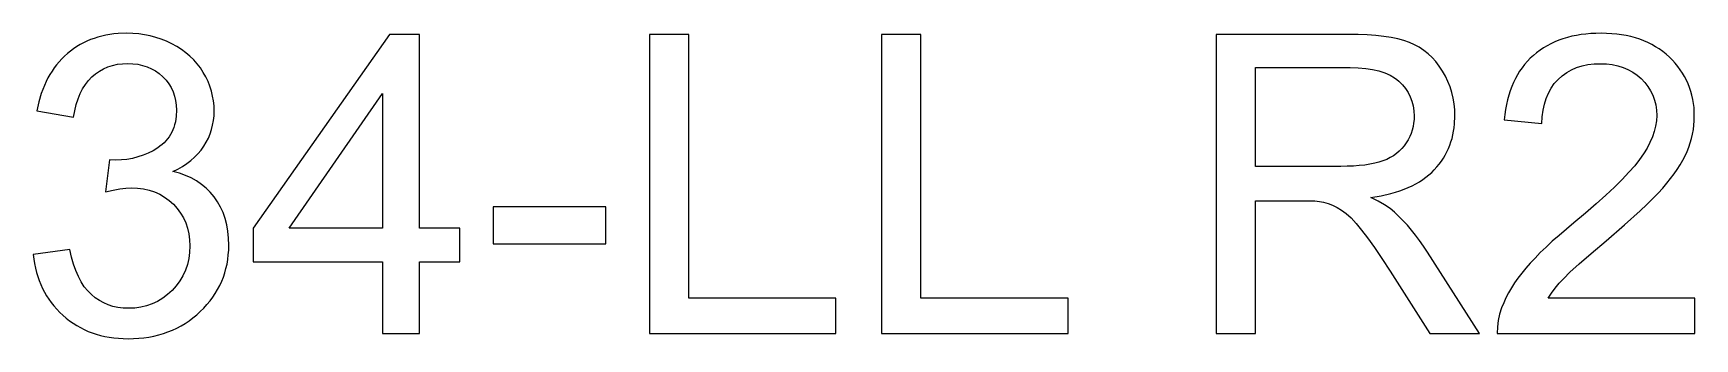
# Model space of a CAD drawing. Header units: millimetres. Extents: x -6 to 6, y -1.1 to 1.1.
import ezdxf

# ---------------------------------------------------------------- set-up
doc = ezdxf.new("R2010")
doc.units = ezdxf.units.MM
doc.layers.add('LASER_MARK', color=7, linetype='Continuous')

msp = doc.modelspace()

# ---------------------------------------------------------------- linework, layer by layer
at = {"layer": 'LASER_MARK'}
for points in [[(-5.724, -0.458), (-5.988, -0.493), (-5.984, -0.527), (-5.979, -0.559), (-5.973, -0.591), (-5.965, -0.622), (-5.956, -0.652), (-5.946, -0.681), (-5.934, -0.71), (-5.922, -0.737), (-5.908, -0.764), (-5.892, -0.79), (-5.876, -0.816), (-5.858, -0.84), (-5.839, -0.864), (-5.819, -0.887), (-5.797, -0.91), (-5.775, -0.931), (-5.751, -0.952), (-5.726, -0.971), (-5.701, -0.989), (-5.675, -1.005), (-5.648, -1.02), (-5.621, -1.034), (-5.592, -1.047), (-5.563, -1.058), (-5.534, -1.068), (-5.503, -1.076), (-5.472, -1.084), (-5.44, -1.089), (-5.407, -1.094), (-5.373, -1.097), (-5.339, -1.099), (-5.304, -1.1), (-5.265, -1.099), (-5.227, -1.097), (-5.19, -1.093), (-5.154, -1.088), (-5.118, -1.081), (-5.084, -1.072), (-5.05, -1.062), (-5.017, -1.051), (-4.985, -1.038), (-4.954, -1.023), (-4.923, -1.007), (-4.894, -0.99), (-4.865, -0.971), (-4.837, -0.95), (-4.81, -0.928), (-4.784, -0.904), (-4.759, -0.879), (-4.736, -0.854), (-4.714, -0.827), (-4.694, -0.801), (-4.676, -0.773), (-4.659, -0.745), (-4.643, -0.716), (-4.63, -0.686), (-4.618, -0.656), (-4.607, -0.625), (-4.599, -0.594), (-4.591, -0.562), (-4.586, -0.529), (-4.582, -0.495), (-4.579, -0.461), (-4.578, -0.426), (-4.58, -0.375), (-4.585, -0.326), (-4.593, -0.279), (-4.605, -0.235), (-4.62, -0.192), (-4.638, -0.152), (-4.659, -0.114), (-4.684, -0.079), (-4.712, -0.045), (-4.742, -0.015), (-4.775, 0.012), (-4.811, 0.037), (-4.85, 0.058), (-4.891, 0.076), (-4.934, 0.092), (-4.981, 0.104), (-4.945, 0.122), (-4.912, 0.141), (-4.881, 0.162), (-4.852, 0.184), (-4.825, 0.207), (-4.801, 0.232), (-4.779, 0.258), (-4.759, 0.286), (-4.742, 0.315), (-4.726, 0.345), (-4.713, 0.376), (-4.703, 0.407), (-4.695, 0.439), (-4.689, 0.472), (-4.685, 0.506), (-4.684, 0.54), (-4.685, 0.577), (-4.689, 0.613), (-4.695, 0.648), (-4.704, 0.683), (-4.715, 0.718), (-4.728, 0.752), (-4.744, 0.785), (-4.763, 0.818), (-4.783, 0.85), (-4.806, 0.88), (-4.831, 0.908), (-4.859, 0.935), (-4.888, 0.96), (-4.92, 0.983), (-4.954, 1.005), (-4.99, 1.024), (-5.027, 1.042), (-5.066, 1.057), (-5.105, 1.07), (-5.145, 1.081), (-5.186, 1.089), (-5.228, 1.095), (-5.271, 1.099), (-5.314, 1.1), (-5.377, 1.098), (-5.407, 1.095), (-5.437, 1.091), (-5.466, 1.086), (-5.494, 1.079), (-5.522, 1.072), (-5.549, 1.063), (-5.575, 1.054), (-5.601, 1.043), (-5.626, 1.031), (-5.65, 1.018), (-5.674, 1.004), (-5.697, 0.988), (-5.72, 0.972), (-5.742, 0.954), (-5.763, 0.935), (-5.783, 0.915), (-5.802, 0.895), (-5.82, 0.873), (-5.837, 0.851), (-5.853, 0.827), (-5.868, 0.803), (-5.883, 0.778), (-5.896, 0.752), (-5.908, 0.724), (-5.92, 0.696), (-5.93, 0.667), (-5.948, 0.607), (-5.962, 0.542), (-5.698, 0.495), (-5.689, 0.542), (-5.678, 0.586), (-5.665, 0.627), (-5.65, 0.665), (-5.632, 0.699), (-5.612, 0.731), (-5.59, 0.76), (-5.565, 0.786), (-5.539, 0.808), (-5.511, 0.828), (-5.481, 0.845), (-5.45, 0.858), (-5.417, 0.869), (-5.382, 0.877), (-5.346, 0.881), (-5.308, 0.883), (-5.27, 0.881), (-5.234, 0.877), (-5.2, 0.869), (-5.167, 0.859), (-5.136, 0.845), (-5.107, 0.829), (-5.08, 0.81), (-5.054, 0.787), (-5.031, 0.763), (-5.011, 0.736), (-4.994, 0.709), (-4.98, 0.679), (-4.97, 0.648), (-4.962, 0.616), (-4.957, 0.582), (-4.956, 0.546), (-4.958, 0.502), (-4.964, 0.461), (-4.969, 0.441), (-4.975, 0.422), (-4.982, 0.404), (-4.99, 0.387), (-4.999, 0.37), (-5.009, 0.354), (-5.02, 0.339), (-5.032, 0.325), (-5.045, 0.311), (-5.059, 0.298), (-5.075, 0.286), (-5.091, 0.275), (-5.125, 0.254), (-5.161, 0.236), (-5.197, 0.221), (-5.235, 0.209), (-5.273, 0.199), (-5.313, 0.192), (-5.353, 0.188), (-5.395, 0.187), (-5.438, 0.189), (-5.467, -0.043), (-5.413, -0.03), (-5.365, -0.021), (-5.32, -0.015), (-5.28, -0.013), (-5.236, -0.015), (-5.193, -0.021), (-5.152, -0.03), (-5.113, -0.043), (-5.076, -0.059), (-5.041, -0.08), (-5.009, -0.104), (-4.978, -0.131), (-4.95, -0.162), (-4.926, -0.195), (-4.905, -0.229), (-4.889, -0.266), (-4.876, -0.304), (-4.866, -0.345), (-4.861, -0.387), (-4.859, -0.432), (-4.861, -0.479), (-4.867, -0.523), (-4.877, -0.566), (-4.891, -0.607), (-4.909, -0.646), (-4.931, -0.683), (-4.957, -0.719), (-4.987, -0.752), (-5.02, -0.782), (-5.055, -0.808), (-5.092, -0.831), (-5.13, -0.849), (-5.171, -0.863), (-5.213, -0.873), (-5.257, -0.879), (-5.302, -0.881), (-5.341, -0.88), (-5.378, -0.875), (-5.414, -0.867), (-5.448, -0.856), (-5.48, -0.842), (-5.511, -0.825), (-5.541, -0.805), (-5.569, -0.782), (-5.595, -0.755), (-5.62, -0.725), (-5.642, -0.69), (-5.662, -0.652), (-5.681, -0.609), (-5.697, -0.563), (-5.712, -0.512)], [(-3.47, -1.062), (-3.205, -1.062), (-3.205, -0.546), (-2.914, -0.546), (-2.914, -0.304), (-3.205, -0.304), (-3.205, 1.091), (-3.421, 1.091), (-4.404, -0.304), (-4.404, -0.546), (-3.47, -0.546)], [(-1.547, -1.062), (-0.202, -1.062), (-0.202, -0.808), (-1.262, -0.808), (-1.262, 1.091), (-1.547, 1.091)], [(0.126, -1.062), (1.471, -1.062), (1.471, -0.808), (0.41, -0.808), (0.41, 1.091), (0.126, 1.091)], [(2.539, -1.062), (2.823, -1.062), (2.823, -0.106), (3.154, -0.106), (3.205, -0.106), (3.249, -0.108), (3.284, -0.112), (3.312, -0.116), (3.345, -0.126), (3.378, -0.138), (3.41, -0.154), (3.442, -0.173), (3.459, -0.185), (3.475, -0.198), (3.511, -0.23), (3.548, -0.27), (3.587, -0.317), (3.63, -0.374), (3.679, -0.443), (3.733, -0.523), (3.793, -0.614), (4.078, -1.062), (4.436, -1.062), (4.061, -0.476), (4.033, -0.434), (4.005, -0.393), (3.976, -0.355), (3.947, -0.318), (3.917, -0.283), (3.887, -0.25), (3.856, -0.219), (3.825, -0.189), (3.792, -0.163), (3.753, -0.136), (3.706, -0.109), (3.653, -0.082), (3.728, -0.07), (3.798, -0.054), (3.831, -0.044), (3.863, -0.034), (3.893, -0.023), (3.923, -0.011), (3.951, 0.002), (3.977, 0.016), (4.003, 0.03), (4.027, 0.046), (4.05, 0.063), (4.072, 0.08), (4.092, 0.098), (4.111, 0.117), (4.129, 0.137), (4.146, 0.158), (4.162, 0.179), (4.176, 0.201), (4.19, 0.223), (4.202, 0.245), (4.213, 0.269), (4.223, 0.293), (4.231, 0.317), (4.239, 0.342), (4.245, 0.368), (4.25, 0.394), (4.255, 0.42), (4.257, 0.448), (4.26, 0.504), (4.258, 0.548), (4.254, 0.591), (4.247, 0.633), (4.237, 0.674), (4.225, 0.714), (4.209, 0.753), (4.191, 0.791), (4.17, 0.828), (4.147, 0.864), (4.122, 0.896), (4.095, 0.926), (4.066, 0.953), (4.035, 0.977), (4.002, 0.999), (3.967, 1.017), (3.931, 1.033), (3.891, 1.047), (3.847, 1.059), (3.799, 1.069), (3.746, 1.077), (3.69, 1.083), (3.628, 1.088), (3.563, 1.09), (3.493, 1.091), (2.539, 1.091)], [(5.988, -0.808), (4.932, -0.808), (4.956, -0.772), (4.982, -0.736), (5.012, -0.7), (5.044, -0.665), (5.088, -0.621), (5.154, -0.561), (5.241, -0.485), (5.349, -0.394), (5.482, -0.28), (5.594, -0.178), (5.642, -0.133), (5.686, -0.09), (5.724, -0.051), (5.757, -0.015), (5.787, 0.02), (5.814, 0.054), (5.839, 0.087), (5.862, 0.12), (5.883, 0.153), (5.902, 0.185), (5.918, 0.217), (5.933, 0.248), (5.945, 0.279), (5.956, 0.311), (5.965, 0.342), (5.972, 0.374), (5.978, 0.406), (5.982, 0.438), (5.985, 0.47), (5.985, 0.502), (5.985, 0.534), (5.983, 0.565), (5.979, 0.595), (5.974, 0.624), (5.968, 0.653), (5.96, 0.681), (5.951, 0.709), (5.94, 0.736), (5.928, 0.762), (5.915, 0.788), (5.9, 0.813), (5.884, 0.837), (5.866, 0.861), (5.847, 0.884), (5.827, 0.906), (5.805, 0.928), (5.782, 0.949), (5.758, 0.968), (5.732, 0.987), (5.706, 1.003), (5.679, 1.019), (5.651, 1.033), (5.622, 1.046), (5.592, 1.057), (5.561, 1.067), (5.528, 1.076), (5.495, 1.083), (5.461, 1.089), (5.426, 1.094), (5.39, 1.097), (5.352, 1.099), (5.314, 1.1), (5.276, 1.099), (5.239, 1.098), (5.204, 1.094), (5.169, 1.09), (5.135, 1.084), (5.102, 1.078), (5.07, 1.07), (5.038, 1.06), (5.008, 1.05), (4.979, 1.038), (4.951, 1.025), (4.924, 1.01), (4.898, 0.995), (4.873, 0.978), (4.848, 0.96), (4.825, 0.941), (4.803, 0.92), (4.782, 0.899), (4.762, 0.876), (4.744, 0.852), (4.726, 0.827), (4.71, 0.801), (4.695, 0.774), (4.682, 0.745), (4.669, 0.716), (4.658, 0.685), (4.648, 0.653), (4.639, 0.62), (4.631, 0.586), (4.625, 0.551), (4.619, 0.515), (4.615, 0.477), (4.887, 0.449), (4.889, 0.499), (4.895, 0.545), (4.904, 0.589), (4.917, 0.63), (4.933, 0.668), (4.953, 0.704), (4.976, 0.737), (5.003, 0.767), (5.033, 0.793), (5.065, 0.817), (5.1, 0.836), (5.137, 0.853), (5.176, 0.865), (5.218, 0.874), (5.262, 0.879), (5.308, 0.881), (5.352, 0.879), (5.394, 0.874), (5.434, 0.866), (5.472, 0.854), (5.507, 0.839), (5.541, 0.82), (5.572, 0.799), (5.601, 0.773), (5.628, 0.745), (5.65, 0.716), (5.67, 0.685), (5.686, 0.653), (5.698, 0.619), (5.707, 0.584), (5.712, 0.547), (5.714, 0.508), (5.712, 0.47), (5.706, 0.432), (5.696, 0.393), (5.683, 0.354), (5.665, 0.314), (5.644, 0.273), (5.619, 0.232), (5.59, 0.19), (5.556, 0.146), (5.514, 0.099), (5.466, 0.047), (5.41, -0.008), (5.347, -0.067), (5.277, -0.129), (5.2, -0.196), (5.116, -0.266), (5.01, -0.356), (4.961, -0.398), (4.916, -0.44), (4.875, -0.48), (4.837, -0.519), (4.802, -0.556), (4.77, -0.592), (4.741, -0.627), (4.714, -0.663), (4.69, -0.698), (4.667, -0.734), (4.646, -0.77), (4.627, -0.806), (4.611, -0.842), (4.596, -0.878), (4.581, -0.923), (4.571, -0.968), (4.566, -1.015), (4.565, -1.062), (5.988, -1.062)], [(2.823, 0.141), (2.823, 0.853), (3.505, 0.853), (3.563, 0.852), (3.617, 0.847), (3.666, 0.839), (3.712, 0.829), (3.754, 0.815), (3.792, 0.798), (3.825, 0.778), (3.841, 0.767), (3.855, 0.755), (3.881, 0.729), (3.904, 0.702), (3.923, 0.673), (3.938, 0.643), (3.95, 0.611), (3.959, 0.577), (3.964, 0.541), (3.966, 0.504), (3.965, 0.478), (3.962, 0.453), (3.958, 0.428), (3.952, 0.403), (3.944, 0.379), (3.934, 0.356), (3.922, 0.333), (3.909, 0.311), (3.894, 0.289), (3.877, 0.269), (3.858, 0.251), (3.838, 0.234), (3.816, 0.218), (3.793, 0.205), (3.768, 0.192), (3.741, 0.181), (3.712, 0.172), (3.681, 0.164), (3.647, 0.157), (3.61, 0.151), (3.57, 0.147), (3.528, 0.144), (3.483, 0.142), (3.436, 0.141)], [(-3.47, -0.304), (-4.144, -0.304), (-3.47, 0.667)], [(-2.674, -0.416), (-1.861, -0.416), (-1.861, -0.15), (-2.674, -0.15)]]:
    msp.add_lwpolyline(points, close=True, dxfattribs=at)

doc.saveas('drawing.dxf')
